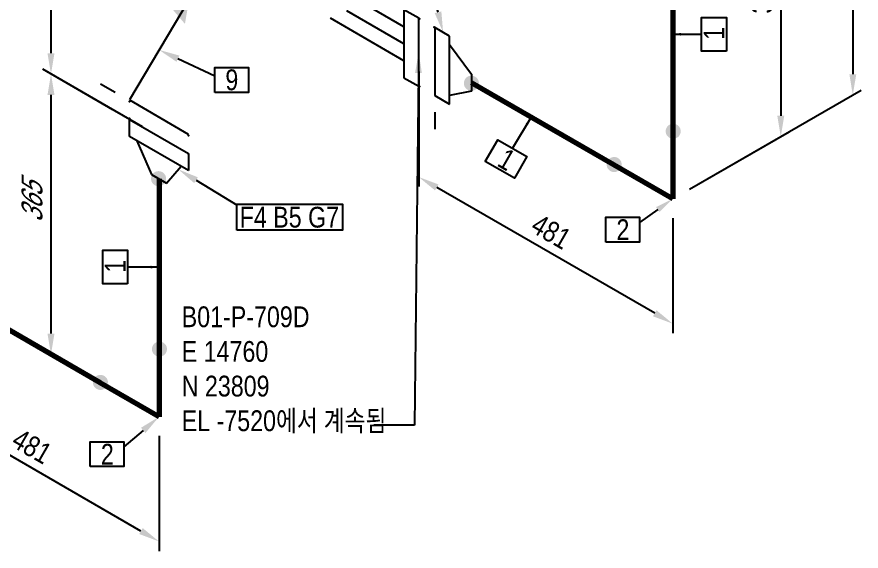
# Model space of a CAD drawing. Header units: millimetres. Extents: x 0 to 594, y 0 to 420.
# Drawn here: x 174.2 to 275.7, y 92.8 to 157.1 of the extents above; entities that cross this region are included whole.
import ezdxf
from ezdxf import colors
from ezdxf.entities.mleader import LeaderData, LeaderLine
from ezdxf.enums import TextEntityAlignment as Align
from ezdxf.math import Vec2, Vec3

# ---------------------------------------------------------------- set-up
doc = ezdxf.new("R2010")
doc.units = ezdxf.units.MM
doc.header["$LTSCALE"] = 0.25
doc.linetypes.add('CENTER', pattern=[50.8, 31.75, -6.35, 6.35, -6.35])
doc.linetypes.add('DASHED2', pattern=[9.525, 6.35, -3.175])
for name, color, linetype in [('밸브', 4, 'Continuous'), ('연속', 7, 'DASHED2'), ('열 추적 선', 7, 'CENTER'), ('용접', 1, 'Continuous'), ('주석', 7, 'Continuous'), ('치수', 1, 'Continuous')]:
    doc.layers.add(name, color=color, linetype=linetype)
doc.layers.add('파이프', color=3, linetype='Continuous', lineweight=70)
doc.styles.add('AdskIsoAnnotation', font='arial.ttf', dxfattribs={"width": 0.8, "height": 1})
doc.styles.add('AdskIsoMetric', font='arial.ttf', dxfattribs={"width": 0.8, "height": 2.5})
doc.styles.add('AdskIsoMetric-30', font='arial.ttf', dxfattribs={"width": 0.8, "height": 2.5})
doc.styles.add('AdskIsoMetric30', font='arial.ttf', dxfattribs={"width": 0.8, "oblique": 30, "height": 2.5})
doc.styles.get("Standard").update_dxf_attribs({"font": 'arial.ttf'})
doc.dimstyles.new('AdskIsoMetric', dxfattribs={"dimtxt": 2.5, "dimasz": 2.5, "dimexe": 1, "dimexo": 2, "dimgap": 0.8, "dimtad": 1, "dimdec": 0, "dimrnd": 1, "dimzin": 0, "dimdsep": 46, "dimtxsty": 'AdskIsoMetric', "dimcen": 0, "dimclrt": 7, "dimadec": 0, "dimazin": 0, "dimtfac": 1, "dimtdec": 0, "dimtmove": 1, "dimatfit": 3, "dimfxl": 0, "dimfrac": 2, "dimtolj": 1, "dimtzin": 0, "dimarcsym": 0})

# ---------------------------------------------------------------- blocks, each defined once
blk = doc.blocks.new('플랜지WN-2-IsoLeft')
at = {"color": 0, "linetype": 'ByBlock', "lineweight": -2, "extrusion": (0, -0.816497, -0.57735)}
for p, q in [((-0.1547, -0.1148), (0.1989, 0.0893)), ((-0.0663, 0.0893), (-0.1547, 0.0383)), ((0.1547, 0.0638), (-0.0663, 0.0893)), ((0.1989, 0.0893), (0.2873, 0.0383)), ((-0.1547, 0.0383), (-0.1105, -0.0893)), ((0.2873, 0.0383), (-0.0663, -0.1659)), ((-0.0663, -0.1659), (-0.1547, -0.1148))]:
    blk.add_line(p, q, dxfattribs=at)
blk = doc.blocks.new('화살표된 체크 밸브-2-Iso2DSkew180')
h = blk.add_hatch(color=256)
h.paths.add_polyline_path([(2.37, 4), (3.12, 3.13), (3.63, 6.12)], flags=0)
h.paths.add_polyline_path([(1.63, 4.87), (2.37, 4), (3.63, 6.12)], flags=0)
at = {"color": 0, "extrusion": (0.707107, 0.408248, -0.57735)}
for p, q in [((-3.44, 10.26), (3.63, 6.11)), ((3.63, 6.11), (-3.56, -6)), ((-3.56, -6), (3.51, -10.15))]:
    blk.add_line(p, q, dxfattribs=at)
blk = doc.blocks.new('개스킷-2-IsoLeft')
at = {"color": 0, "linetype": 'ByBlock', "lineweight": -2, "extrusion": (0, 0, -1)}
for p in [(0.1326, 0.1276), (0.221, 0.0765), (-0.2297, -0.0715), (-0.1326, -0.1276)]:
    blk.add_point(p, dxfattribs=at)
blk = doc.blocks.new('플랜지WN-2-IsoRight')
at = {"color": 0, "linetype": 'ByBlock', "lineweight": -2, "extrusion": (-0.707107, -0.408248, 0.57735)}
for p, q in [((0.1105, 0.1403), (0.0221, 0.1914)), ((0.0221, 0.1914), (0.0221, -0.2169)), ((-0.1105, 0.1148), (0.0221, 0.1403)), ((-0.1105, 0.0128), (-0.1105, 0.1148)), ((0.1105, -0.2679), (0.1105, 0.1403)), ((0.0221, -0.1659), (-0.1105, 0.0128)), ((0.0221, -0.2169), (0.1105, -0.2679))]:
    blk.add_line(p, q, dxfattribs=at)
blk = doc.blocks.new('개스킷-2-IsoRight')
at = {"color": 0, "linetype": 'ByBlock', "lineweight": -2, "extrusion": (-1, 0, 0)}
for p in [(-0.0529, 0.2347), (0.0442, 0.1786), (-0.0442, -0.1786), (0.0442, -0.2296)]:
    blk.add_point(p, dxfattribs=at)
blk = doc.blocks.new('*D55')
at = {"layer": 'Defpoints', "color": 0}
for p in [(222.5, 152.83), (222.5, 137.83), (253.05, 135.19)]:
    blk.add_point(p, dxfattribs=at)
at = {"layer": '치수', "color": 0, "lineweight": -2}
for p, q in [((222.5, 150.52), (222.5, 136.68)), ((250.89, 121.44), (224.66, 136.58)), ((253.05, 132.89), (253.05, 119.04))]:
    blk.add_line(p, q, dxfattribs=at)
at = {"layer": '치수', "color": 0}
for points in [[(224.87, 136.94), (224.46, 136.22), (222.5, 137.83)], [(251.09, 121.81), (250.68, 121.08), (253.05, 120.19)]]:
    blk.add_solid(points, dxfattribs=at)
at = {"layer": '치수', "color": 7, "insert": (238.43, 131.25), "char_height": 2.5, "attachment_point": 5, "rotation": 330, "style": 'AdskIsoMetric-30'}
blk.add_mtext('\\A1;481', dxfattribs=at)
blk = doc.blocks.new('개스킷 해치 표식-2-IsoRight')
at = {"linetype": 'ByBlock', "lineweight": -2, "extrusion": (-0.707107, -0.408248, 0.57735)}
blk.add_line((0, 0), (0, -0.1021), dxfattribs=at)
blk = doc.blocks.new('*D52')
at = {"layer": 'Defpoints', "color": 0}
for p in [(256.59, 174.09), (266.04, 142.69), (253.05, 135.19)]:
    blk.add_point(p, dxfattribs=at)
at = {"layer": '치수', "color": 0, "lineweight": -2}
for p, q in [((258.59, 175.25), (267.04, 180.13)), ((266.04, 177.05), (266.04, 145.19)), ((255.05, 136.35), (267.04, 143.27))]:
    blk.add_line(p, q, dxfattribs=at)
at = {"layer": '치수', "color": 0}
for points in [[(265.62, 177.05), (266.46, 177.05), (266.04, 179.55)], [(265.62, 145.19), (266.46, 145.19), (266.04, 142.69)]]:
    blk.add_solid(points, dxfattribs=at)
at = {"layer": '치수', "color": 7, "insert": (263.78, 159.81), "char_height": 2.5, "attachment_point": 5, "rotation": 90, "style": 'AdskIsoMetric-30'}
blk.add_mtext('\\A1;365', dxfattribs=at)
blk = doc.blocks.new('*D56')
at = {"layer": 'Defpoints', "color": 0}
for p in [(253.05, 280.07), (274.7, 147.69), (253.05, 135.19)]:
    blk.add_point(p, dxfattribs=at)
at = {"layer": '치수', "color": 0, "lineweight": -2}
for p, q in [((255.05, 281.23), (275.7, 293.15)), ((274.7, 290.07), (274.7, 150.19)), ((255.05, 136.35), (275.7, 148.27))]:
    blk.add_line(p, q, dxfattribs=at)
at = {"layer": '치수', "color": 0}
for points in [[(274.29, 290.07), (275.12, 290.07), (274.7, 292.57)], [(274.29, 150.19), (275.12, 150.19), (274.7, 147.69)]]:
    blk.add_solid(points, dxfattribs=at)
at = {"layer": '치수', "color": 7, "insert": (272.44, 218.83), "char_height": 2.5, "attachment_point": 5, "rotation": 90, "style": 'AdskIsoMetric-30'}
blk.add_mtext('\\A1;1219', dxfattribs=at)
blk = doc.blocks.new('*D58')
at = {"layer": 'Defpoints', "color": 0}
for p in [(160.72, 126.64), (160.72, 111.64), (191.27, 109)]:
    blk.add_point(p, dxfattribs=at)
at = {"layer": '치수', "color": 0, "lineweight": -2}
for p, q in [((160.72, 124.33), (160.72, 110.48)), ((189.1, 95.25), (162.88, 110.39)), ((191.27, 106.69), (191.27, 92.84))]:
    blk.add_line(p, q, dxfattribs=at)
at = {"layer": '치수', "color": 0}
for points in [[(163.09, 110.75), (162.67, 110.02), (160.72, 111.64)], [(189.31, 95.61), (188.9, 94.89), (191.27, 94)]]:
    blk.add_solid(points, dxfattribs=at)
at = {"layer": '치수', "color": 7, "insert": (175.99, 105.43), "char_height": 2.5, "attachment_point": 5, "rotation": 330, "style": 'AdskIsoMetric-30'}
blk.add_mtext('\\A1;481', dxfattribs=at)
blk = doc.blocks.new('*D62')
at = {"layer": 'Defpoints', "color": 0}
for p in [(187.73, 165.57), (178.28, 150.21), (191.27, 142.71)]:
    blk.add_point(p, dxfattribs=at)
at = {"layer": '치수', "color": 0, "lineweight": -2}
for p, q in [((185.73, 166.72), (177.28, 171.6)), ((178.28, 168.52), (178.28, 152.71)), ((189.27, 143.86), (177.28, 150.79))]:
    blk.add_line(p, q, dxfattribs=at)
at = {"layer": '치수', "color": 0}
for points in [[(177.86, 168.52), (178.7, 168.52), (178.28, 171.02)], [(177.86, 152.71), (178.7, 152.71), (178.28, 150.21)]]:
    blk.add_solid(points, dxfattribs=at)
at = {"layer": '치수', "color": 7, "insert": (176.01, 161.93), "char_height": 2.5, "attachment_point": 5, "rotation": 90, "style": 'AdskIsoMetric30'}
blk.add_mtext('\\A1;248', dxfattribs=at)
blk = doc.blocks.new('개스킷 해치 표식-2-IsoLeft')
at = {"linetype": 'ByBlock', "lineweight": -2, "extrusion": (0, -0.816497, -0.57735)}
blk.add_line((0, 0), (0.0884, 0.051), dxfattribs=at)
blk = doc.blocks.new('*D63')
at = {"layer": 'Defpoints', "color": 0}
for p in [(187.73, 144.75), (178.28, 116.5), (191.27, 109)]:
    blk.add_point(p, dxfattribs=at)
at = {"layer": '치수', "color": 0, "lineweight": -2}
for p, q in [((185.73, 145.9), (177.28, 150.79)), ((178.28, 147.71), (178.28, 119))]:
    blk.add_line(p, q, dxfattribs=at)
at = {"layer": '치수', "color": 0}
for points in [[(177.86, 147.71), (178.7, 147.71), (178.28, 150.21)], [(177.86, 119), (178.7, 119), (178.28, 116.5)]]:
    blk.add_solid(points, dxfattribs=at)
at = {"layer": '치수', "color": 7, "insert": (176.01, 134.66), "char_height": 2.5, "attachment_point": 5, "rotation": 90, "style": 'AdskIsoMetric30'}
blk.add_mtext('\\A1;365', dxfattribs=at)
blk = doc.blocks.new('*D64')
at = {"layer": 'Defpoints', "color": 0}
for p in [(191.27, 244.4), (169.62, 121.5), (191.27, 109)]:
    blk.add_point(p, dxfattribs=at)
at = {"layer": '치수', "color": 0, "lineweight": -2}
for p, q in [((189.27, 245.56), (168.62, 257.48)), ((169.62, 254.4), (169.62, 124))]:
    blk.add_line(p, q, dxfattribs=at)
at = {"layer": '치수', "color": 0}
for points in [[(169.2, 254.4), (170.04, 254.4), (169.62, 256.9)], [(169.2, 124), (170.04, 124), (169.62, 121.5)]]:
    blk.add_solid(points, dxfattribs=at)
at = {"layer": '치수', "color": 7, "insert": (167.35, 190.51), "char_height": 2.5, "attachment_point": 5, "rotation": 90, "style": 'AdskIsoMetric30'}
blk.add_mtext('\\A1;1219', dxfattribs=at)
blk = doc.blocks.new('엘보우-1-Iso2DSkew180')
at = {"color": 0, "linetype": 'ByBlock', "lineweight": -2, "extrusion": (0.707107, 0.408248, -0.57735)}
for p, q in [((0, 8.16), (0, 0)), ((0, 0), (-7.07, 4.08)), ((0, 0), (0, 0))]:
    blk.add_line(p, q, dxfattribs=at)
blk = doc.blocks.new('엘보우-2-Iso2DSkew180')
at = {"color": 0, "linetype": 'ByBlock', "lineweight": -2, "extrusion": (0.707107, 0.408248, -0.57735)}
for p, q in [((0, 8.16), (0, 0)), ((0, 0), (-7.07, 4.08)), ((0, 0), (0, 0))]:
    blk.add_line(p, q, dxfattribs=at)
blk = doc.blocks.new('Buttweld')
at = {"lineweight": -2}
blk.add_hatch(color=0, dxfattribs=at).paths.add_polyline_path([(0.044, -0.0026), (0.0433, 0.0053), (0.0413, 0.0129), (0.0379, 0.02), (0.0334, 0.0265), (0.0278, 0.0321), (0.0214, 0.0366), (0.0142, 0.0399), (0.0066, 0.042), (-0.0013, 0.0427), (-0.0091, 0.042), (-0.0168, 0.0399), (-0.0239, 0.0366), (-0.0304, 0.0321), (-0.036, 0.0265), (-0.0405, 0.02), (-0.0438, 0.0129), (-0.0459, 0.0053), (-0.0466, -0.0026), (-0.0459, -0.0105), (-0.0438, -0.0181), (-0.0405, -0.0252), (-0.036, -0.0317), (-0.0304, -0.0373), (-0.0239, -0.0418), (-0.0168, -0.0452), (-0.0091, -0.0472), (-0.0013, -0.0479), (0.0066, -0.0472), (0.0142, -0.0452), (0.0214, -0.0418), (0.0278, -0.0373), (0.0334, -0.0317), (0.0379, -0.0252), (0.0413, -0.0181), (0.0433, -0.0105)], is_closed=False, flags=0)
blk = doc.blocks.new('AnnoRect')
at = {"color": 0, "linetype": 'ByBlock', "lineweight": -2}
blk.add_wipeout([(-0.81, -0.6), (-0.81, 0.6), (0.81, 0.6), (0.81, -0.6)], dxfattribs=at)
blk.add_lwpolyline([(-0.81, -0.6), (-0.81, 0.6), (0.81, 0.6), (0.81, -0.6)], close=True, dxfattribs=at)
at = {"color": 0, "linetype": 'ByBlock', "lineweight": -2, "style": 'AdskIsoAnnotation', "width": 0.8}
blk.add_attdef('XX', text='', height=1, dxfattribs=at).set_placement((0, 0), align=Align.MIDDLE_CENTER)
blk = doc.blocks.new('끝 장비-1-IsoLeft')
at = {"color": 0, "linetype": 'ByBlock', "lineweight": -2, "extrusion": (0, 0.816497, 0.57735)}
for p, q in [((0, 0.1021), (-0.4419, 0.3572)), ((-0.1768, 0), (-0.6187, 0.2552)), ((-0.2652, -0.051), (0.0884, 0.1531)), ((0.0884, 0.1531), (0.1768, 0.1021)), ((0.1768, 0.1021), (-0.1768, -0.1021)), ((-0.1768, -0.1021), (-0.2652, -0.051))]:
    blk.add_line(p, q, dxfattribs=at)

msp = doc.modelspace()

# ---------------------------------------------------------------- linework, layer by layer
at = {"layer": '열 추적 선', "color": 1}
msp.add_line((220.731, 153.855), (195.859, 168.215), dxfattribs=at)
at = {"layer": '파이프'}
for points in [[(253.051, 166.947), (253.051, 143.36)], [(245.98, 139.277), (228.861, 149.161)], [(191.27, 137.606), (191.27, 117.161)], [(184.199, 113.079), (167.08, 122.962)]]:
    msp.add_lwpolyline(points, dxfattribs=at)

# ---------------------------------------------------------------- block references
at = {"layer": '밸브'}
msp.add_blockref('화살표된 체크 밸브-2-Iso2DSkew180', (191.27, 153.117), dxfattribs=at)
at = {"layer": '밸브', "xscale": 20, "yscale": 20, "zscale": 20}
for name, p, rotation in [('개스킷-2-IsoRight', (223.47, 152.273), 179.9999999999343), ('플랜지WN-2-IsoRight', (226.651, 150.437), 180.0000000000577), ('개스킷-2-IsoLeft', (191.27, 143.83), 120.0000000001314), ('플랜지WN-2-IsoLeft', (191.27, 140.157), 120.0000000001733)]:
    msp.add_blockref(name, p, dxfattribs=dict(at, rotation=rotation))
at = {"layer": '연속', "xscale": -19.99999999999999, "yscale": 19.99999999999999, "zscale": 19.99999999999999, "rotation": 119.9999999999869}
msp.add_blockref('끝 장비-1-IsoLeft', (222.499, 152.834), dxfattribs=at)
at = {"layer": '용접', "xscale": 20, "yscale": 20, "zscale": 20}
msp.add_blockref('Buttweld', (228.861, 149.161), dxfattribs=at)
for p, rotation in [((253.051, 143.36), 89.99999999986687), ((245.98, 139.277), 180), ((191.27, 137.606), 269.9999999999392), ((191.27, 117.161), 90), ((184.199, 113.079), 180)]:
    msp.add_blockref('Buttweld', p, dxfattribs=dict(at, rotation=rotation))
at = {"layer": '치수', "xscale": 20, "yscale": 20, "zscale": 20, "rotation": 119.9999999936863}
msp.add_blockref('개스킷 해치 표식-2-IsoLeft', (186.002, 147.993), dxfattribs=at)
at = {"layer": '치수', "xscale": 20, "yscale": 20, "zscale": 20}
msp.add_blockref('개스킷 해치 표식-2-IsoRight', (224.441, 145.63), dxfattribs=at)
at = {"layer": '파이프'}
for name, p in [('엘보우-2-Iso2DSkew180', (253.051, 135.195)), ('엘보우-1-Iso2DSkew180', (191.27, 108.996))]:
    msp.add_blockref(name, p, dxfattribs=at)

# ---------------------------------------------------------------- texts
at = {"layer": '주석', "insert": (194, 107), "char_height": 2.5, "attachment_point": 7, "style": 'AdskIsoAnnotation'}
msp.add_mtext('\\PB01-P-709D\\PE 14760\\PN 23809\\PEL -7520{\\fGulim|b0|i0|c129|p50;에서 계속됨}', dxfattribs=at)

# ---------------------------------------------------------------- dimensions: what is measured, and where the dimension line sits
at = {"layer": '치수'}
for base, p1, p2, angle, text, override, picture, middle in [((274.702, 147.695), (253.051, 280.073), (253.051, 135.195), 270, '1219', {"dimtad": 0, "dimlfac": 8.415239, "dimtxsty": 'AdskIsoMetric-30', "dimse1": 0, "dimse2": 0, "dimsd1": 0, "dimsd2": 0, "dimtmove": 1}, '*D56', (272.435, 218.825)), ((169.619, 121.496), (191.27, 244.403), (191.27, 108.996), 270, '1219', {"dimtad": 0, "dimlfac": 9.003819, "dimtxsty": 'AdskIsoMetric30', "dimse1": 0, "dimse2": 1, "dimsd1": 0, "dimsd2": 0, "dimtmove": 1}, '*D64', (167.353, 190.508)), ((266.042, 142.695), (256.587, 174.091), (253.051, 135.195), 270, '365', {"dimtad": 0, "dimlfac": 9.377589, "dimtxsty": 'AdskIsoMetric-30', "dimse1": 0, "dimse2": 0, "dimsd1": 0, "dimsd2": 0, "dimtmove": 1}, '*D52', (263.775, 159.814)), ((178.28, 150.209), (187.734, 165.566), (191.27, 142.709), 270, '248', {"dimtad": 0, "dimlfac": 10.83456, "dimtxsty": 'AdskIsoMetric30', "dimse1": 0, "dimse2": 0, "dimsd1": 0, "dimsd2": 0, "dimtmove": 1}, '*D62', (176.012, 161.926)), ((222.499, 137.834), (253.051, 135.195), (222.499, 152.834), 150, '481', {"dimtad": 0, "dimlfac": 13.64537, "dimtxsty": 'AdskIsoMetric-30', "dimse1": 0, "dimse2": 0, "dimsd1": 0, "dimsd2": 0, "dimtmove": 1}, '*D55', (238.435, 131.251)), ((178.28, 116.496), (187.734, 144.75), (191.27, 108.996), 270, '365', {"dimtad": 0, "dimlfac": 10.201812, "dimtxsty": 'AdskIsoMetric30', "dimse1": 0, "dimse2": 1, "dimsd1": 0, "dimsd2": 0, "dimtmove": 1}, '*D63', (176.013, 134.661)), ((160.718, 111.635), (191.27, 108.996), (160.718, 126.635), 150, '481', {"dimtad": 0, "dimlfac": 13.64537, "dimtxsty": 'AdskIsoMetric-30', "dimse1": 0, "dimse2": 0, "dimsd1": 0, "dimsd2": 0, "dimtmove": 1}, '*D58', (175.994, 105.434))]:
    dim = msp.add_linear_dim(base=base, p1=p1, p2=p2, angle=angle, text=text, dimstyle='AdskIsoMetric', override=override, dxfattribs=at)
    dim.commit()
    dim.dimension.update_dxf_attribs({"geometry": picture, "text_midpoint": middle, "dimtype": 160})

# ---------------------------------------------------------------- leaders
at = {"layer": '주석'}
ml = msp.add_multileader_mtext('Standard', dxfattribs=at)
ml.set_content('')
ml.set_leader_properties()
ml.build(insert=Vec2(0, 0))
ml.multileader.update_dxf_attribs({"dogleg_length": 0, "arrow_head_size": 2.5})
ctx = ml.context
ctx.base_point, ctx.arrow_head_size = Vec3(223.351, 163.449), 2.5
notes = []
notes.append((ctx, [(0, (1, 1, 0), (223.351, 163.449), (-1, 0), 0, [(0, [(225.438, 155.22)], 0, [])])]))
ctx.mtext, ml.multileader.dxf.content_type = None, 0
ml = msp.add_multileader_mtext('Standard', dxfattribs=at)
ml.set_content('')
ml.set_leader_properties()
ml.build(insert=Vec2(0, 0))
ml.multileader.update_dxf_attribs({"dogleg_length": 0, "arrow_head_size": 0})
ctx = ml.context
ctx.base_point, ctx.arrow_head_size = Vec3(256.5, 155), 0
notes.append((ctx, [(0, (1, 1, 0), (256.5, 155), (-1, 0), 0, [(0, [(253.051, 155)], 0, [])])]))
ctx.mtext, ml.multileader.dxf.content_type = None, 0
ml = msp.add_multileader_mtext('Standard', dxfattribs=at)
ml.set_content('')
ml.set_leader_properties()
ml.build(insert=Vec2(0, 0))
ml.multileader.update_dxf_attribs({"dogleg_length": 0, "arrow_head_size": 2.5})
ctx = ml.context
ctx.base_point, ctx.arrow_head_size = Vec3(198, 150), 2.5
notes.append((ctx, [(0, (1, 1, 0), (198, 150), (-1, 0), 0, [(0, [(191.27, 153.117)], 0, [])])]))
ctx.mtext, ml.multileader.dxf.content_type = None, 0
ml = msp.add_multileader_mtext('Standard', dxfattribs=at)
ml.set_content('')
ml.set_leader_properties()
ml.build(insert=Vec2(0, 0))
ml.multileader.update_dxf_attribs({"dogleg_length": 4.907, "arrow_head_size": 2.5})
ctx = ml.context
ctx.base_point, ctx.arrow_head_size = Vec3(217.093, 108), 2.5
notes.append((ctx, [(0, (1, 1, 0), (222, 108), (-1, 0), 4.907, [(0, [(222.499, 152.834)], 0, [])])]))
ctx.mtext, ml.multileader.dxf.content_type = None, 0
ml = msp.add_multileader_mtext('Standard', dxfattribs=at)
ml.set_content('')
ml.set_leader_properties()
ml.build(insert=Vec2(0, 0))
ml.multileader.update_dxf_attribs({"dogleg_length": 0, "arrow_head_size": 0})
ctx = ml.context
ctx.base_point, ctx.arrow_head_size = Vec3(233.772, 141.286), 0
notes.append((ctx, [(0, (1, 1, 0), (233.772, 141.286), (-1, 0), 0, [(0, [(236.017, 145.029)], 0, [])])]))
ctx.mtext, ml.multileader.dxf.content_type = None, 0
ml = msp.add_multileader_mtext('Standard', dxfattribs=at)
ml.set_content('')
ml.set_leader_properties()
ml.build(insert=Vec2(0, 0))
ml.multileader.update_dxf_attribs({"dogleg_length": 0, "arrow_head_size": 2.5})
ctx = ml.context
ctx.base_point, ctx.arrow_head_size = Vec3(200.649, 134.449), 2.5
notes.append((ctx, [(0, (1, 1, 0), (200.649, 134.449), (-1, 0), 0, [(0, [(193.585, 138.748)], 0, [])])]))
ctx.mtext, ml.multileader.dxf.content_type = None, 0
ml = msp.add_multileader_mtext('Standard', dxfattribs=at)
ml.set_content('')
ml.set_leader_properties()
ml.build(insert=Vec2(0, 0))
ml.multileader.update_dxf_attribs({"dogleg_length": 0, "arrow_head_size": 2.206})
ctx = ml.context
ctx.base_point, ctx.arrow_head_size = Vec3(249.048, 132.365), 2.206
notes.append((ctx, [(0, (1, 1, 0), (249.048, 132.365), (-1, 0), 0, [(0, [(253.051, 135.195)], 0, [])])]))
ctx.mtext, ml.multileader.dxf.content_type = None, 0
ml = msp.add_multileader_mtext('Standard', dxfattribs=at)
ml.set_content('')
ml.set_leader_properties()
ml.build(insert=Vec2(0, 0))
ml.multileader.update_dxf_attribs({"dogleg_length": 0, "arrow_head_size": 0})
ctx = ml.context
ctx.base_point, ctx.arrow_head_size = Vec3(187.5, 127), 0
notes.append((ctx, [(0, (1, 1, 0), (187.5, 127), (-1, 0), 0, [(0, [(191.27, 127)], 0, [])])]))
ctx.mtext, ml.multileader.dxf.content_type = None, 0
ml = msp.add_multileader_mtext('Standard', dxfattribs=at)
ml.set_content('')
ml.set_leader_properties()
ml.build(insert=Vec2(0, 0))
ml.multileader.update_dxf_attribs({"dogleg_length": 0, "arrow_head_size": 2.5})
ctx = ml.context
ctx.base_point, ctx.arrow_head_size = Vec3(187.048, 105.365), 2.5
notes.append((ctx, [(0, (1, 1, 0), (187.048, 105.365), (-1, 0), 0, [(0, [(191.27, 108.996)], 0, [])])]))
ctx.mtext, ml.multileader.dxf.content_type = None, 0
for ctx, leaders in notes:
    for number, flags, end, landing, length, lines in leaders:
        leader = LeaderData()
        leader.index, (leader.has_last_leader_line, leader.has_dogleg_vector, leader.attachment_direction) = number, flags
        leader.last_leader_point, leader.dogleg_vector, leader.dogleg_length = Vec3(end), Vec3(landing), length
        for number, points, colour, breaks in lines:
            line = LeaderLine()
            line.index, line.vertices, line.color, line.breaks = number, Vec3.list(points), colors.encode_raw_color(colour), breaks
            leader.lines.append(line)
        ctx.leaders.append(leader)

# ---------------------------------------------------------------- next in the draw order: block references
ref = msp.add_blockref('AnnoRect', (258, 155), dxfattribs=dict(at, xscale=2.5, yscale=2.5, zscale=2.5, rotation=90.00000000010682))
ref.add_attrib('XX_001', '1', (259.255, 154.327), dxfattribs={"layer": '0', "color": 0, "linetype": 'ByBlock', "lineweight": -2, "height": 2.5, "rotation": 90, "style": 'AdskIsoAnnotation', "width": 0.8})
ref = msp.add_blockref('AnnoRect', (200.024, 149.5), dxfattribs=dict(at, xscale=2.5, yscale=2.5, zscale=2.5))
ref.add_attrib('XX_001', '9', (199.25, 148.266), dxfattribs={"layer": '0', "color": 0, "linetype": 'ByBlock', "lineweight": -2, "height": 2.5, "style": 'AdskIsoAnnotation', "width": 0.8})
ref = msp.add_blockref('AnnoRect', (233, 140), dxfattribs=dict(at, xscale=2.500000000000001, yscale=2.500000000000001, zscale=2.500000000000001, rotation=330.0000000001295))
ref.add_attrib('XX_001', '1', (231.79, 139.249), dxfattribs={"layer": '0', "color": 0, "linetype": 'ByBlock', "lineweight": -2, "height": 2.5, "rotation": 330, "style": 'AdskIsoAnnotation', "width": 0.8})
ref = msp.add_blockref('AnnoRect', (207, 133), dxfattribs=dict(at, xscale=7.845018450184504, yscale=2.585266030013643, zscale=2.5))
ref.add_attrib('XX_001', 'F4 B5 G7', (200.97, 131.75), dxfattribs={"layer": '0', "color": 0, "linetype": 'ByBlock', "lineweight": -2, "height": 2.5, "style": 'AdskIsoAnnotation', "width": 0.8})
ref = msp.add_blockref('AnnoRect', (247.024, 131.5), dxfattribs=dict(at, xscale=2.5, yscale=2.5, zscale=2.5))
ref.add_attrib('XX_001', '2', (246.28, 130.245), dxfattribs={"layer": '0', "color": 0, "linetype": 'ByBlock', "lineweight": -2, "height": 2.5, "style": 'AdskIsoAnnotation', "width": 0.8})
ref = msp.add_blockref('AnnoRect', (186, 127), dxfattribs=dict(at, xscale=2.5, yscale=2.5, zscale=2.5, rotation=89.99999999368264))
ref.add_attrib('XX_001', '1', (187.255, 126.327), dxfattribs={"layer": '0', "color": 0, "linetype": 'ByBlock', "lineweight": -2, "height": 2.5, "rotation": 90, "style": 'AdskIsoAnnotation', "width": 0.8})
ref = msp.add_blockref('AnnoRect', (185.024, 104.5), dxfattribs=dict(at, xscale=2.5, yscale=2.5, zscale=2.5))
ref.add_attrib('XX_001', '2', (184.28, 103.245), dxfattribs={"layer": '0', "color": 0, "linetype": 'ByBlock', "lineweight": -2, "height": 2.5, "style": 'AdskIsoAnnotation', "width": 0.8})

doc.saveas('drawing.dxf')
